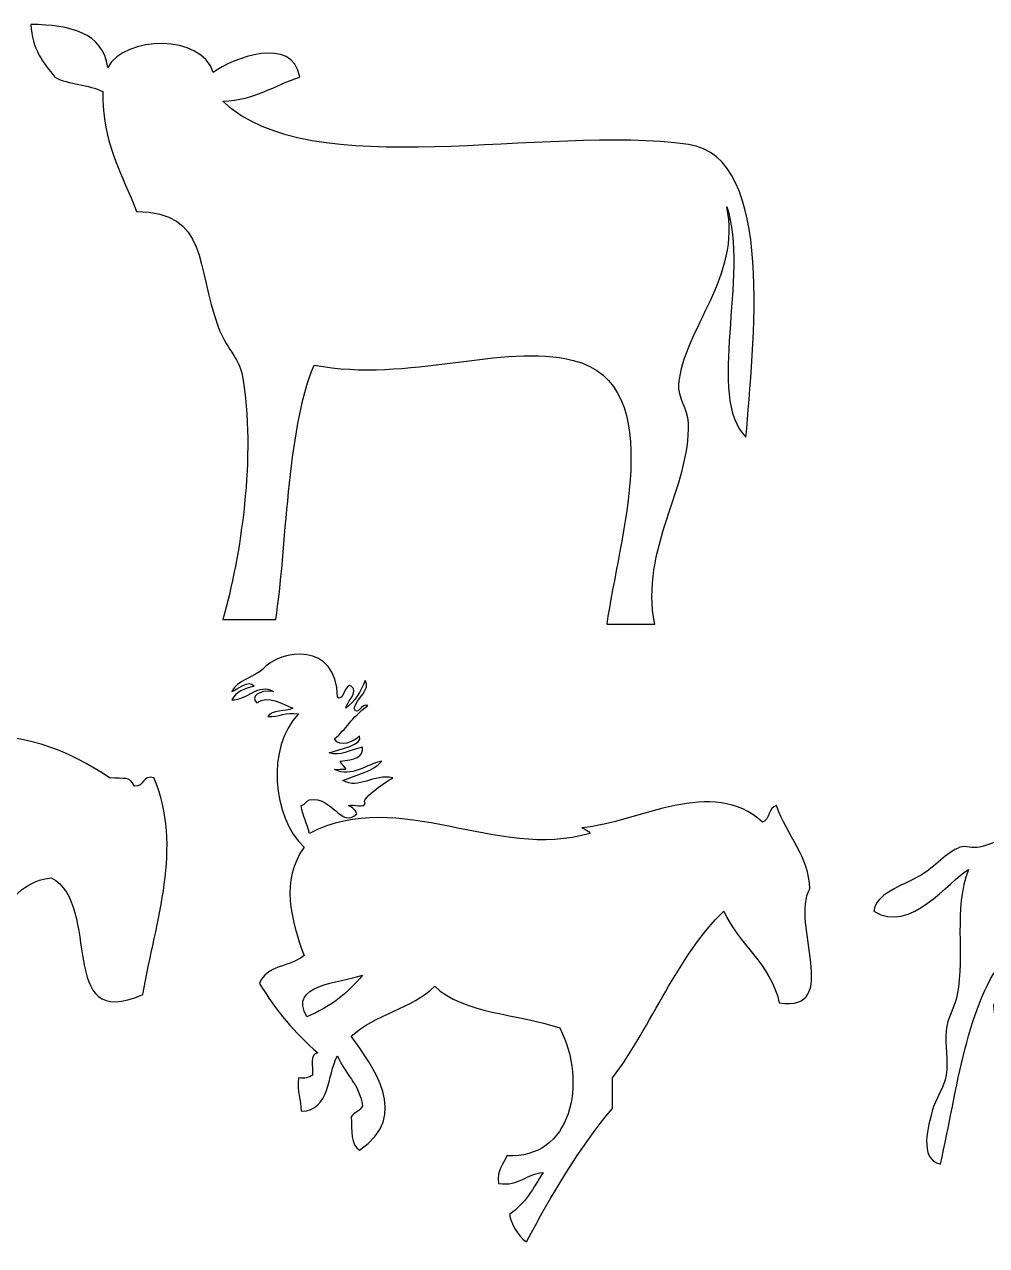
# Model space of a CAD drawing. Header units: centimetres. Extents: x -64 to 65, y -66 to 66.
# Drawn here: x -40.64 to -32.55, y -27.59 to -17.32 of the extents above; entities that cross this region are included whole.
import ezdxf

# ---------------------------------------------------------------- set-up
doc = ezdxf.new("R2010")
doc.units = ezdxf.units.CM
doc.header["$MEASUREMENT"] = 0
doc.layers.add('Layer 1', color=7, linetype='Continuous')

msp = doc.modelspace()

# ---------------------------------------------------------------- linework, layer by layer
at = {"layer": 'Layer 1'}
for points, knots in [([(-40.58674, -17.32103), (-40.25583, -17.32627), (-39.98087, -17.38744), (-39.94134, -17.68409), (-39.94134, -17.68409), (-39.79754, -17.41242), (-39.14886, -17.40437), (-39.05393, -17.72441), (-39.05393, -17.72441), (-38.89383, -17.60553), (-38.38424, -17.40937), (-38.32789, -17.76471), (-38.32789, -17.76471), (-38.54271, -17.83226), (-38.69992, -17.95741), (-38.97329, -17.96638), (-38.97329, -17.96638), (-38.24026, -18.67523), (-36.26628, -18.1604), (-35.06063, -18.32947), (-35.06063, -18.32947), (-34.3194, -18.4334), (-34.51831, -20.03847), (-34.5766, -20.78996), (-34.5766, -20.78996), (-34.91773, -20.46045), (-34.54519, -19.41841), (-34.73797, -18.85382), (-34.73797, -18.85382), (-34.61235, -19.439), (-35.09704, -19.87509), (-35.14133, -20.34626), (-35.14133, -20.34626), (-35.15112, -20.45019), (-35.06547, -20.55732), (-35.06066, -20.66897), (-35.06066, -20.66897), (-35.03754, -21.20774), (-35.47219, -21.7255), (-35.34302, -22.3631), (-35.34302, -22.3631), (-35.47748, -22.3631), (-35.61192, -22.3631), (-35.74638, -22.3631), (-35.74638, -22.3631), (-35.6519, -21.66095), (-35.21081, -20.34848), (-36.02874, -20.14457), (-36.02874, -20.14457), (-36.62569, -19.99572), (-37.40301, -20.3352), (-38.20692, -20.18489), (-38.20692, -20.18489), (-38.44102, -20.74753), (-38.43684, -21.75199), (-38.52961, -22.32272), (-38.52961, -22.32272), (-38.67754, -22.32272), (-38.82541, -22.32272), (-38.97332, -22.32272), (-38.97332, -22.32272), (-38.82497, -21.7985), (-38.68995, -20.94593), (-38.81195, -20.26556), (-38.81195, -20.26556), (-38.83619, -20.13046), (-38.95191, -20.03021), (-39.01367, -19.8622), (-39.01367, -19.8622), (-39.19816, -19.36007), (-39.09511, -18.89496), (-39.69939, -18.89414), (-39.69939, -18.89414), (-39.81459, -18.5791), (-39.99136, -18.32558), (-39.98173, -17.88571), (-39.98173, -17.88571), (-40.09627, -17.82549), (-40.27346, -17.82787), (-40.38511, -17.76469), (-40.38511, -17.76469), (-40.47945, -17.64403), (-40.58055, -17.53), (-40.58674, -17.32103)], [0, 0, 0, 0, 0.04545455, 0.04545455, 0.04545455, 0.04545455, 0.09090909, 0.09090909, 0.09090909, 0.09090909, 0.13636364, 0.13636364, 0.13636364, 0.13636364, 0.18181818, 0.18181818, 0.18181818, 0.18181818, 0.22727273, 0.22727273, 0.22727273, 0.22727273, 0.27272727, 0.27272727, 0.27272727, 0.27272727, 0.31818182, 0.31818182, 0.31818182, 0.31818182, 0.36363636, 0.36363636, 0.36363636, 0.36363636, 0.40909091, 0.40909091, 0.40909091, 0.40909091, 0.45454545, 0.45454545, 0.45454545, 0.45454545, 0.5, 0.5, 0.5, 0.5, 0.54545455, 0.54545455, 0.54545455, 0.54545455, 0.59090909, 0.59090909, 0.59090909, 0.59090909, 0.63636364, 0.63636364, 0.63636364, 0.63636364, 0.68181818, 0.68181818, 0.68181818, 0.68181818, 0.72727273, 0.72727273, 0.72727273, 0.72727273, 0.77272727, 0.77272727, 0.77272727, 0.77272727, 0.81818182, 0.81818182, 0.81818182, 0.81818182, 0.86363636, 0.86363636, 0.86363636, 0.86363636, 0.90909091, 0.90909091, 0.90909091, 0.90909091, 1, 1, 1, 1]), ([(-38.01099, -22.97586), (-37.96717, -23.02483), (-37.93791, -22.84785), (-37.8941, -22.88238), (-37.8941, -22.88238), (-37.82811, -22.9349), (-37.93254, -23.0138), (-37.94088, -23.06928), (-37.94088, -23.06928), (-37.86389, -23.01385), (-37.81549, -22.92984), (-37.77731, -22.8356), (-37.77731, -22.8356), (-37.72426, -22.90545), (-37.8534, -22.99231), (-37.87068, -23.06928), (-37.87068, -23.06928), (-37.8357, -23.14649), (-37.81364, -23.02076), (-37.75395, -23.04592), (-37.75395, -23.04592), (-37.90103, -23.15469), (-37.9359, -23.24343), (-38.03425, -23.32625), (-38.03425, -23.32625), (-37.9929, -23.40549), (-37.86963, -23.35067), (-37.82404, -23.30291), (-37.82404, -23.30291), (-37.79015, -23.37654), (-37.99149, -23.41517), (-38.08106, -23.44311), (-38.08106, -23.44311), (-37.98184, -23.47515), (-37.9154, -23.41985), (-37.80068, -23.39633), (-37.80068, -23.39633), (-37.78761, -23.48028), (-37.87056, -23.50282), (-37.98758, -23.51314), (-37.98758, -23.51314), (-37.94887, -23.59151), (-37.87989, -23.57865), (-38.03425, -23.58325), (-38.03425, -23.58325), (-37.89611, -23.65847), (-37.75636, -23.53459), (-37.63714, -23.51314), (-37.63714, -23.51314), (-37.71035, -23.60347), (-37.85219, -23.62516), (-37.96417, -23.67668), (-37.96417, -23.67668), (-37.83153, -23.7541), (-37.70993, -23.61998), (-37.54361, -23.65329), (-37.54361, -23.65329), (-37.62484, -23.69441), (-37.82521, -23.84715), (-37.77729, -23.86358), (-37.77729, -23.86358), (-37.78017, -23.91517), (-37.87638, -23.8735), (-37.91749, -23.88694), (-37.91749, -23.88694), (-37.86185, -23.92067), (-37.86013, -23.92242), (-37.84743, -23.95705), (-37.84743, -23.95705), (-37.9848, -24.0836), (-38.04965, -23.80407), (-38.24454, -23.84021), (-38.24454, -23.84021), (-38.27528, -23.84847), (-38.28132, -23.88133), (-38.31463, -23.88694), (-38.31463, -23.88694), (-38.30225, -23.97581), (-38.26584, -24.04064), (-38.24454, -24.12059), (-38.24454, -24.12059), (-37.48204, -23.72882), (-36.67511, -24.35419), (-35.88496, -24.12059), (-35.88496, -24.12059), (-35.90203, -24.09879), (-35.9274, -24.08519), (-35.955, -24.07384), (-35.955, -24.07384), (-35.4752, -24.02968), (-34.86156, -23.63638), (-34.4364, -24.02709), (-34.4364, -24.02709), (-34.37549, -24.00235), (-34.38756, -23.90461), (-34.31961, -23.88691), (-34.31961, -23.88691), (-34.23161, -24.1426), (-34.04685, -24.31442), (-34.03926, -24.58779), (-34.03926, -24.58779), (-34.20582, -24.8733), (-33.76629, -25.62869), (-34.29622, -25.54563), (-34.29622, -25.54563), (-34.37395, -25.21069), (-34.63539, -25.05935), (-34.76345, -24.77469), (-34.76345, -24.77469), (-35.15887, -25.15802), (-35.36368, -25.73203), (-35.69801, -26.17643), (-35.69801, -26.17643), (-35.69801, -26.26208), (-35.69801, -26.34775), (-35.69801, -26.43339), (-35.69801, -26.43339), (-35.98059, -26.76608), (-36.20686, -27.15499), (-36.4222, -27.55485), (-36.4222, -27.55485), (-36.49372, -27.51656), (-36.56859, -27.35951), (-36.56235, -27.32117), (-36.56235, -27.32117), (-36.4354, -27.23793), (-36.36158, -27.10149), (-36.28205, -26.97076), (-36.28205, -26.97076), (-36.42659, -26.98198), (-36.47567, -27.08861), (-36.65588, -27.06424), (-36.65588, -27.06424), (-36.67231, -26.94647), (-36.61392, -26.90366), (-36.58571, -26.83059), (-36.58571, -26.83059), (-36.04509, -26.86088), (-35.90457, -26.21789), (-36.14187, -25.75596), (-36.14187, -25.75596), (-36.49093, -25.63772), (-36.95642, -25.63594), (-37.19319, -25.40552), (-37.19319, -25.40552), (-37.37856, -25.59393), (-37.7027, -25.64359), (-37.89404, -25.82602), (-37.89404, -25.82602), (-37.71799, -26.07475), (-37.38972, -26.49515), (-37.82398, -26.78386), (-37.82398, -26.78386), (-37.89753, -26.74063), (-37.89256, -26.61879), (-37.89404, -26.50353), (-37.89404, -26.50353), (-37.87176, -26.4635), (-37.81646, -26.45649), (-37.80062, -26.41011), (-37.80062, -26.41011), (-37.8257, -26.22493), (-37.95082, -26.13981), (-38.01094, -25.98953), (-38.01094, -25.98953), (-38.09928, -26.15815), (-38.06772, -26.44668), (-38.3146, -26.45676), (-38.3146, -26.45676), (-38.31629, -26.3573), (-38.35368, -26.29341), (-38.33799, -26.17643), (-38.33799, -26.17643), (-38.2838, -26.18389), (-38.24824, -26.17265), (-38.22115, -26.15307), (-38.22115, -26.15307), (-38.21393, -26.08243), (-38.24708, -25.97138), (-38.17442, -25.96614), (-38.17442, -25.96614), (-38.36762, -25.80112), (-38.53055, -25.60594), (-38.66506, -25.38213), (-38.66506, -25.38213), (-38.61426, -25.23044), (-38.40053, -25.24172), (-38.29123, -25.14848), (-38.29123, -25.14848), (-38.40106, -24.84204), (-38.49102, -24.51867), (-38.29123, -24.23736), (-38.29123, -24.23736), (-38.55976, -23.97823), (-38.60923, -23.40104), (-38.33798, -23.11595), (-38.33798, -23.11595), (-38.44871, -23.0987), (-38.4985, -23.1422), (-38.595, -23.13931), (-38.595, -23.13931), (-38.5642, -23.07666), (-38.44683, -23.10047), (-38.38466, -23.06922), (-38.38466, -23.06922), (-38.47287, -23.03485), (-38.59413, -22.95582), (-38.68838, -23.02247), (-38.68838, -23.02247), (-38.74132, -22.98008), (-38.67618, -22.90809), (-38.54818, -22.92905), (-38.54818, -22.92905), (-38.67425, -22.85052), (-38.7694, -23.00324), (-38.89865, -22.99909), (-38.89865, -22.99909), (-38.8651, -22.93138), (-38.79253, -22.90276), (-38.71175, -22.8823), (-38.71175, -22.8823), (-38.75718, -22.82346), (-38.85336, -22.91053), (-38.89865, -22.92905), (-38.89865, -22.92905), (-38.86081, -22.83631), (-38.69598, -22.80231), (-38.64166, -22.74215), (-38.64166, -22.74215), (-38.4883, -22.57219), (-38.0116, -22.50683), (-38.01099, -22.97586)], [0, 0, 0, 0, 0.01694915, 0.01694915, 0.01694915, 0.01694915, 0.03389831, 0.03389831, 0.03389831, 0.03389831, 0.05084746, 0.05084746, 0.05084746, 0.05084746, 0.06779661, 0.06779661, 0.06779661, 0.06779661, 0.08474576, 0.08474576, 0.08474576, 0.08474576, 0.10169492, 0.10169492, 0.10169492, 0.10169492, 0.11864407, 0.11864407, 0.11864407, 0.11864407, 0.13559322, 0.13559322, 0.13559322, 0.13559322, 0.15254237, 0.15254237, 0.15254237, 0.15254237, 0.16949153, 0.16949153, 0.16949153, 0.16949153, 0.18644068, 0.18644068, 0.18644068, 0.18644068, 0.20338983, 0.20338983, 0.20338983, 0.20338983, 0.22033898, 0.22033898, 0.22033898, 0.22033898, 0.23728814, 0.23728814, 0.23728814, 0.23728814, 0.25423729, 0.25423729, 0.25423729, 0.25423729, 0.27118644, 0.27118644, 0.27118644, 0.27118644, 0.28813559, 0.28813559, 0.28813559, 0.28813559, 0.30508475, 0.30508475, 0.30508475, 0.30508475, 0.3220339, 0.3220339, 0.3220339, 0.3220339, 0.33898305, 0.33898305, 0.33898305, 0.33898305, 0.3559322, 0.3559322, 0.3559322, 0.3559322, 0.37288136, 0.37288136, 0.37288136, 0.37288136, 0.38983051, 0.38983051, 0.38983051, 0.38983051, 0.40677966, 0.40677966, 0.40677966, 0.40677966, 0.42372881, 0.42372881, 0.42372881, 0.42372881, 0.44067797, 0.44067797, 0.44067797, 0.44067797, 0.45762712, 0.45762712, 0.45762712, 0.45762712, 0.47457627, 0.47457627, 0.47457627, 0.47457627, 0.49152542, 0.49152542, 0.49152542, 0.49152542, 0.50847458, 0.50847458, 0.50847458, 0.50847458, 0.52542373, 0.52542373, 0.52542373, 0.52542373, 0.54237288, 0.54237288, 0.54237288, 0.54237288, 0.55932203, 0.55932203, 0.55932203, 0.55932203, 0.57627119, 0.57627119, 0.57627119, 0.57627119, 0.59322034, 0.59322034, 0.59322034, 0.59322034, 0.61016949, 0.61016949, 0.61016949, 0.61016949, 0.62711864, 0.62711864, 0.62711864, 0.62711864, 0.6440678, 0.6440678, 0.6440678, 0.6440678, 0.66101695, 0.66101695, 0.66101695, 0.66101695, 0.6779661, 0.6779661, 0.6779661, 0.6779661, 0.69491525, 0.69491525, 0.69491525, 0.69491525, 0.71186441, 0.71186441, 0.71186441, 0.71186441, 0.72881356, 0.72881356, 0.72881356, 0.72881356, 0.74576271, 0.74576271, 0.74576271, 0.74576271, 0.76271186, 0.76271186, 0.76271186, 0.76271186, 0.77966102, 0.77966102, 0.77966102, 0.77966102, 0.79661017, 0.79661017, 0.79661017, 0.79661017, 0.81355932, 0.81355932, 0.81355932, 0.81355932, 0.83050847, 0.83050847, 0.83050847, 0.83050847, 0.84745763, 0.84745763, 0.84745763, 0.84745763, 0.86440678, 0.86440678, 0.86440678, 0.86440678, 0.88135593, 0.88135593, 0.88135593, 0.88135593, 0.89830508, 0.89830508, 0.89830508, 0.89830508, 0.91525424, 0.91525424, 0.91525424, 0.91525424, 0.93220339, 0.93220339, 0.93220339, 0.93220339, 0.94915254, 0.94915254, 0.94915254, 0.94915254, 0.96610169, 0.96610169, 0.96610169, 0.96610169, 1, 1, 1, 1]), ([(-44.87952, -23.88695), (-44.98673, -23.64054), (-44.98914, -23.34762), (-44.9263, -23.09264), (-44.9263, -23.09264), (-44.86918, -23.24581), (-44.88502, -23.47195), (-44.80943, -23.60659), (-44.80943, -23.60659), (-44.5925, -23.54645), (-44.60229, -23.22191), (-44.36556, -23.1627), (-44.36556, -23.1627), (-44.07862, -23.09097), (-43.63856, -23.29367), (-43.5245, -23.44311), (-43.5245, -23.44311), (-43.53479, -23.64308), (-43.66909, -23.71907), (-43.71143, -23.88695), (-43.71143, -23.88695), (-43.2152, -23.79519), (-42.54073, -23.91674), (-42.02929, -23.7468), (-42.02929, -23.7468), (-42.09705, -23.70949), (-42.05715, -23.68711), (-41.98256, -23.67669), (-41.98256, -23.67669), (-41.9733, -23.62073), (-42.08895, -23.68968), (-42.05262, -23.60663), (-42.05262, -23.60663), (-41.71448, -23.61449), (-41.51401, -23.45629), (-41.1882, -23.39637), (-41.1882, -23.39637), (-41.17894, -23.34038), (-41.29464, -23.40933), (-41.25834, -23.32628), (-41.25834, -23.32628), (-40.69089, -23.22471), (-40.25255, -23.43741), (-39.92659, -23.65333), (-39.92659, -23.65333), (-39.79663, -23.66801), (-39.76334, -23.63409), (-39.71638, -23.72344), (-39.71638, -23.72344), (-39.62957, -23.73238), (-39.65529, -23.62877), (-39.55281, -23.65333), (-39.55281, -23.65333), (-39.30572, -24.24208), (-39.53633, -24.83985), (-39.64629, -25.47565), (-39.64629, -25.47565), (-40.38675, -25.80355), (-39.98067, -24.71992), (-40.41723, -24.49442), (-40.41723, -24.49442), (-40.9705, -24.56414), (-40.84914, -25.30854), (-41.2817, -25.49902), (-41.2817, -25.49902), (-41.28869, -25.60102), (-41.30596, -25.6928), (-41.35171, -25.75606), (-41.35171, -25.75606), (-41.02069, -26.08417), (-41.42029, -26.48605), (-41.53859, -26.78397), (-41.53859, -26.78397), (-41.8195, -26.87567), (-41.97494, -27.01064), (-42.33292, -26.92412), (-42.33292, -26.92412), (-42.36448, -27.03271), (-42.18848, -27.11735), (-42.21613, -27.298), (-42.21613, -27.298), (-42.42658, -27.34488), (-42.45732, -27.21212), (-42.58993, -27.18119), (-42.58993, -27.18119), (-42.58993, -27.13444), (-42.58993, -27.08769), (-42.58993, -27.04101), (-42.58993, -27.04101), (-42.86621, -26.80326), (-43.09137, -26.51441), (-43.36093, -26.26999), (-43.36093, -26.26999), (-43.33111, -26.02567), (-43.28227, -25.61364), (-43.47772, -25.52241), (-43.47772, -25.52241), (-43.43785, -25.71921), (-43.47632, -25.8574), (-43.45436, -26.10642), (-43.45436, -26.10642), (-43.39927, -26.72994), (-42.89879, -27.04958), (-42.68336, -27.53157), (-42.68336, -27.53157), (-42.78612, -27.5856), (-42.9753, -27.55028), (-43.05722, -27.50821), (-43.05722, -27.50821), (-43.04465, -27.4178), (-43.09889, -27.39412), (-43.08058, -27.29797), (-43.08058, -27.29797), (-43.37633, -27.05638), (-43.4933, -26.63601), (-43.78143, -26.3868), (-43.78143, -26.3868), (-43.58937, -25.43901), (-44.60436, -25.49672), (-44.48228, -24.54115), (-44.48228, -24.54115), (-44.65823, -24.47567), (-44.75208, -24.32808), (-44.76269, -24.09728), (-44.76269, -24.09728), (-44.94634, -23.97721), (-45.11747, -23.84468), (-45.08974, -23.51319), (-45.08974, -23.51319), (-45.00499, -23.62306), (-44.98695, -23.79972), (-44.87952, -23.88695)], [0, 0, 0, 0, 0.02941176, 0.02941176, 0.02941176, 0.02941176, 0.05882353, 0.05882353, 0.05882353, 0.05882353, 0.08823529, 0.08823529, 0.08823529, 0.08823529, 0.11764706, 0.11764706, 0.11764706, 0.11764706, 0.14705882, 0.14705882, 0.14705882, 0.14705882, 0.17647059, 0.17647059, 0.17647059, 0.17647059, 0.20588235, 0.20588235, 0.20588235, 0.20588235, 0.23529412, 0.23529412, 0.23529412, 0.23529412, 0.26470588, 0.26470588, 0.26470588, 0.26470588, 0.29411765, 0.29411765, 0.29411765, 0.29411765, 0.32352941, 0.32352941, 0.32352941, 0.32352941, 0.35294118, 0.35294118, 0.35294118, 0.35294118, 0.38235294, 0.38235294, 0.38235294, 0.38235294, 0.41176471, 0.41176471, 0.41176471, 0.41176471, 0.44117647, 0.44117647, 0.44117647, 0.44117647, 0.47058824, 0.47058824, 0.47058824, 0.47058824, 0.5, 0.5, 0.5, 0.5, 0.52941176, 0.52941176, 0.52941176, 0.52941176, 0.55882353, 0.55882353, 0.55882353, 0.55882353, 0.58823529, 0.58823529, 0.58823529, 0.58823529, 0.61764706, 0.61764706, 0.61764706, 0.61764706, 0.64705882, 0.64705882, 0.64705882, 0.64705882, 0.67647059, 0.67647059, 0.67647059, 0.67647059, 0.70588235, 0.70588235, 0.70588235, 0.70588235, 0.73529412, 0.73529412, 0.73529412, 0.73529412, 0.76470588, 0.76470588, 0.76470588, 0.76470588, 0.79411765, 0.79411765, 0.79411765, 0.79411765, 0.82352941, 0.82352941, 0.82352941, 0.82352941, 0.85294118, 0.85294118, 0.85294118, 0.85294118, 0.88235294, 0.88235294, 0.88235294, 0.88235294, 0.91176471, 0.91176471, 0.91176471, 0.91176471, 0.94117647, 0.94117647, 0.94117647, 0.94117647, 1, 1, 1, 1]), ([(-31.30582, -23.93373), (-31.24568, -23.93931), (-31.33797, -23.97392), (-31.30582, -24.02713), (-31.30582, -24.02713), (-31.23539, -23.93947), (-31.24124, -23.73958), (-31.11892, -23.77017), (-31.11892, -23.77017), (-31.13607, -23.74834), (-31.16144, -23.73477), (-31.18903, -23.72342), (-31.18903, -23.72342), (-31.06243, -23.63148), (-31.01443, -23.78464), (-30.95538, -23.63), (-30.95538, -23.63), (-30.92376, -23.65283), (-30.92514, -23.70877), (-30.88534, -23.72342), (-30.88534, -23.72342), (-30.83724, -23.57647), (-30.42015, -23.57504), (-30.30125, -23.72342), (-30.30125, -23.72342), (-30.20714, -23.73088), (-30.1697, -23.56044), (-30.11437, -23.60661), (-30.11437, -23.60661), (-30.09257, -23.80753), (-30.18888, -23.89038), (-30.30125, -23.95708), (-30.30125, -23.95708), (-30.23878, -24.08146), (-30.16848, -24.19809), (-30.11437, -24.33083), (-30.11437, -24.33083), (-30.42081, -24.60383), (-29.76441, -25.32588), (-30.39475, -25.33545), (-30.39475, -25.33545), (-30.50439, -25.10741), (-30.52979, -24.89841), (-30.74519, -24.75141), (-30.74519, -24.75141), (-30.86187, -24.83518), (-30.79599, -25.03883), (-30.74519, -25.14855), (-30.74519, -25.14855), (-31.04361, -25.75929), (-31.1913, -26.90184), (-30.86198, -27.53155), (-30.86198, -27.53155), (-30.92799, -27.56036), (-31.00618, -27.56036), (-31.07224, -27.53155), (-31.07224, -27.53155), (-31.30282, -27.01561), (-31.15802, -26.34257), (-31.30581, -25.70926), (-31.30581, -25.70926), (-31.46932, -25.78739), (-31.43636, -26.14749), (-31.37592, -26.31669), (-31.37592, -26.31669), (-31.55028, -26.55738), (-31.51721, -27.15534), (-31.42267, -27.46144), (-31.42267, -27.46144), (-31.45659, -27.49761), (-31.54224, -27.48205), (-31.60949, -27.48483), (-31.60949, -27.48483), (-31.71622, -26.8607), (-31.56065, -26.1444), (-31.70299, -25.54573), (-31.70299, -25.54573), (-31.77472, -25.43834), (-31.96276, -25.44728), (-32.07682, -25.38222), (-32.07682, -25.38222), (-32.42657, -25.7085), (-32.21708, -26.40087), (-32.07682, -26.76059), (-32.07682, -26.76059), (-32.35302, -26.8188), (-32.24274, -26.4905), (-32.40387, -26.43351), (-32.40387, -26.43351), (-32.35762, -26.15578), (-32.46864, -25.84828), (-32.49732, -25.56914), (-32.49732, -25.56914), (-32.45033, -25.44079), (-32.30092, -25.30366), (-32.38051, -25.1252), (-32.38051, -25.1252), (-32.7237, -25.56081), (-32.79892, -26.26439), (-32.94119, -26.90079), (-32.94119, -26.90079), (-33.13288, -26.86253), (-33.03752, -26.56106), (-33.0113, -26.45687), (-33.0113, -26.45687), (-32.98452, -26.35082), (-32.91073, -26.26121), (-32.89446, -26.15318), (-32.89446, -26.15318), (-32.87549, -26.02729), (-32.90584, -25.90341), (-32.89446, -25.77935), (-32.89446, -25.77935), (-32.8847, -25.67291), (-32.82263, -25.5884), (-32.80101, -25.47563), (-32.80101, -25.47563), (-32.73664, -25.13961), (-32.83427, -24.75906), (-32.70759, -24.42436), (-32.70759, -24.42436), (-32.87261, -24.52011), (-33.19368, -24.97035), (-33.5019, -24.77477), (-33.5019, -24.77477), (-33.48481, -24.6252), (-33.28637, -24.57448), (-33.10476, -24.47103), (-33.10476, -24.47103), (-32.98948, -24.40541), (-32.8964, -24.28135), (-32.77768, -24.23746), (-32.77768, -24.23746), (-32.73151, -24.22037), (-32.67052, -24.25032), (-32.61411, -24.23746), (-32.61411, -24.23746), (-32.43163, -24.19566), (-32.26314, -24.06643), (-32.12347, -24.07389), (-32.12347, -24.07389), (-31.91802, -24.08487), (-31.84291, -24.25415), (-31.65627, -24.30749), (-31.65627, -24.30749), (-31.52784, -24.28836), (-31.54411, -23.92686), (-31.42267, -24.05053), (-31.42267, -24.05053), (-31.41867, -23.92578), (-31.36256, -24.05622), (-31.39928, -23.91038), (-31.39928, -23.91038), (-31.36813, -23.90682), (-31.32876, -24.0053), (-31.30582, -23.93373)], [0, 0, 0, 0, 0.025, 0.025, 0.025, 0.025, 0.05, 0.05, 0.05, 0.05, 0.075, 0.075, 0.075, 0.075, 0.1, 0.1, 0.1, 0.1, 0.125, 0.125, 0.125, 0.125, 0.15, 0.15, 0.15, 0.15, 0.175, 0.175, 0.175, 0.175, 0.2, 0.2, 0.2, 0.2, 0.225, 0.225, 0.225, 0.225, 0.25, 0.25, 0.25, 0.25, 0.275, 0.275, 0.275, 0.275, 0.3, 0.3, 0.3, 0.3, 0.325, 0.325, 0.325, 0.325, 0.35, 0.35, 0.35, 0.35, 0.375, 0.375, 0.375, 0.375, 0.4, 0.4, 0.4, 0.4, 0.425, 0.425, 0.425, 0.425, 0.45, 0.45, 0.45, 0.45, 0.475, 0.475, 0.475, 0.475, 0.5, 0.5, 0.5, 0.5, 0.525, 0.525, 0.525, 0.525, 0.55, 0.55, 0.55, 0.55, 0.575, 0.575, 0.575, 0.575, 0.6, 0.6, 0.6, 0.6, 0.625, 0.625, 0.625, 0.625, 0.65, 0.65, 0.65, 0.65, 0.675, 0.675, 0.675, 0.675, 0.7, 0.7, 0.7, 0.7, 0.725, 0.725, 0.725, 0.725, 0.75, 0.75, 0.75, 0.75, 0.775, 0.775, 0.775, 0.775, 0.8, 0.8, 0.8, 0.8, 0.825, 0.825, 0.825, 0.825, 0.85, 0.85, 0.85, 0.85, 0.875, 0.875, 0.875, 0.875, 0.9, 0.9, 0.9, 0.9, 0.925, 0.925, 0.925, 0.925, 0.95, 0.95, 0.95, 0.95, 1, 1, 1, 1]), ([(-38.26793, -25.66255), (-38.07534, -25.58257), (-37.92024, -25.46514), (-37.80068, -25.31208), (-37.80068, -25.31208), (-37.99197, -25.38135), (-38.42917, -25.38897), (-38.26793, -25.66255)], [0, 0, 0, 0, 0.33333333, 0.33333333, 0.33333333, 0.33333333, 1, 1, 1, 1])]:
    msp.add_open_spline(points, degree=3, knots=knots, dxfattribs=at)

doc.saveas('drawing.dxf')
